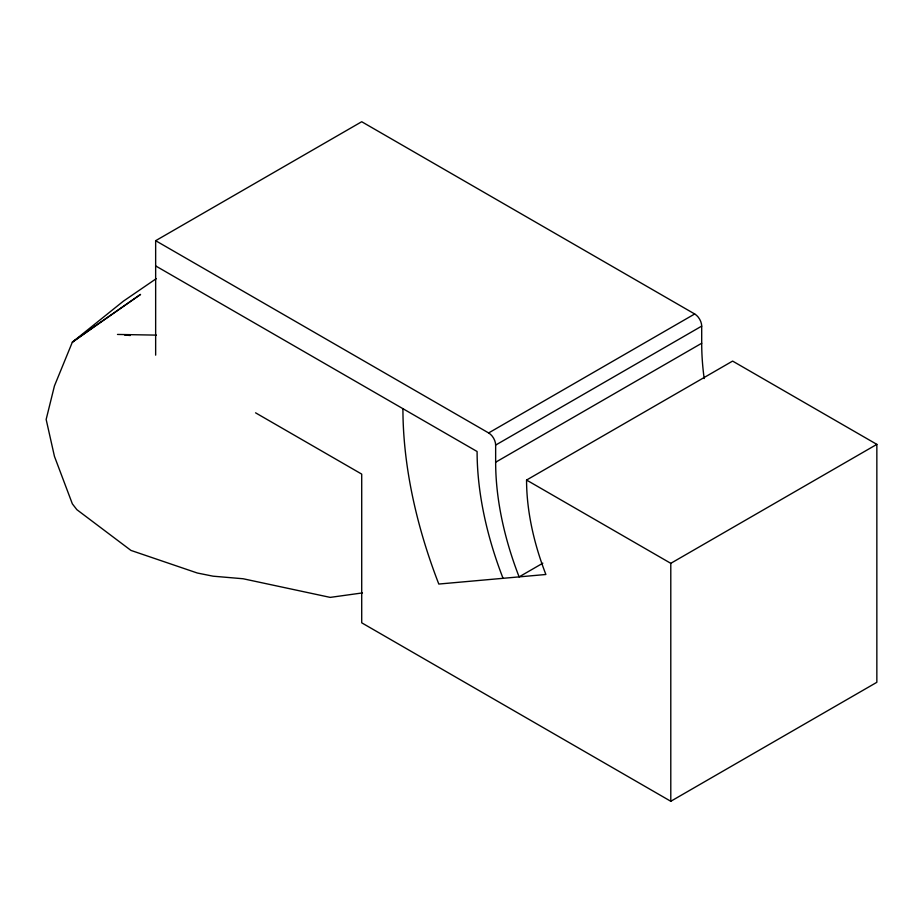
<?xml version="1.0" encoding="UTF-8"?>
<svg xmlns="http://www.w3.org/2000/svg" width="923" height="923" viewBox="0 0 923 923"><rect width="100%" height="100%" fill="white"/><g stroke="black" fill="none" stroke-linecap="round" stroke-linejoin="round"><path stroke-width="1.38" d="M156.229 278.677L123.359 301.186L72.352 342.156L54.445 385.906L46.15 419.446L54.445 456.366L72.352 503.843L76.863 509.669L130.962 550.42L197.303 573.01L213.063 576.183L243.153 578.756L330.203 597.389L362.451 592.912M155.652 355.147L155.652 240.695L361.712 121.732L694.696 313.982A9.911 5.723 60 0 1 701.699 326.119L701.699 343.252A247.699 143.007 60 0 0 704.18 378.557M155.652 240.695L488.636 432.945L694.696 313.982M542.839 563.18L519.118 576.887A247.699 143.007 60 0 1 495.651 462.215L495.651 445.082L701.699 326.119M495.651 462.215L701.699 343.252M402.924 408.681A378.834 218.716 60 0 0 438.806 584.051L545.885 574.487A203.983 117.775 60 0 1 526.56 480.052L732.608 361.089L876.85 444.367L876.85 682.305L670.79 801.268L361.712 622.817L361.712 474.11L255.567 412.823M526.56 480.052L670.79 563.33L876.85 444.367M117.486 334.438L156.402 335.118M124.593 335.026L130.281 335.499M155.652 265.916L477.099 451.509A273.923 158.145 60 0 0 503.047 578.317M670.79 563.33L670.79 801.268M488.636 432.945A9.911 5.723 60 0 1 495.651 445.082M94.838 326.2L72.352 342.156L140.561 294.414L94.838 326.2"/></g></svg>
